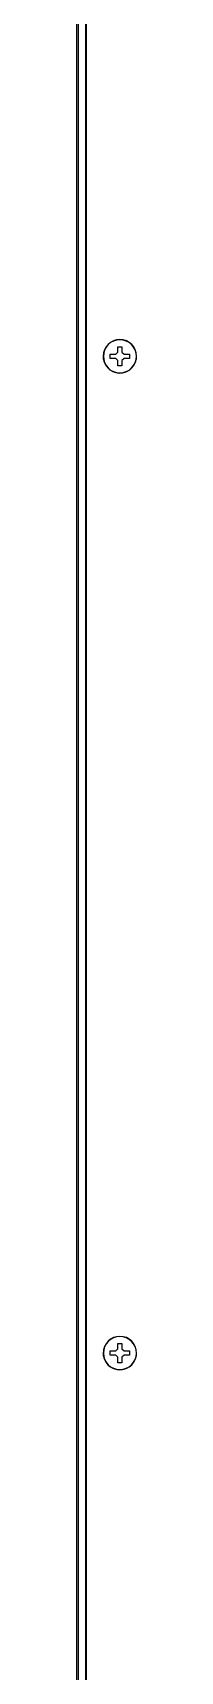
# Model space of a CAD drawing. Header units: millimetres. Extents: x -1584 to 3730, y -1918 to 2655.
# Drawn here: x 2831.7 to 2846.1, y 399.6 to 791.8 of the extents above; entities that cross this region are included whole.
import ezdxf

# ---------------------------------------------------------------- set-up
doc = ezdxf.new("R2010")
doc.units = ezdxf.units.MM
doc.header["$LTSCALE"] = 65.395
doc.layers.get('0').update_dxf_attribs({"linetype": 'CONTINUOUS'})
doc.layers.add('ASSI', color=7, linetype='CONTINUOUS')
doc.layers.add('GEOM', color=7, linetype='CONTINUOUS')

msp = doc.modelspace()

# ---------------------------------------------------------------- linework, layer by layer
at = {"linetype": 'Continuous'}
for p, q in [((2833.87, 982.35), (2833.87, -137.15)), ((2832.07, 973.09), (2832.07, -135.35)), ((2831.67, 970.06), (2831.67, -44.45)), ((2839.77, 714.35), (2839.77, 714.85)), ((2839.77, 714.85), (2840.55, 714.85)), ((2839.77, 713.85), (2839.77, 714.35)), ((2840.55, 713.85), (2839.77, 713.85)), ((2840.55, 714.85), (2841.07, 714.85)), ((2841.07, 713.85), (2840.55, 713.85)), ((2841.07, 714.85), (2841.57, 715.35)), ((2841.57, 713.35), (2841.07, 713.85)), ((2841.57, 716.65), (2842.57, 716.65)), ((2841.57, 715.87), (2841.57, 716.65)), ((2841.57, 715.35), (2841.57, 715.87)), ((2842.57, 716.65), (2842.57, 715.87)), ((2842.57, 715.87), (2842.57, 715.35)), ((2842.57, 715.35), (2843.07, 714.85)), ((2843.07, 713.85), (2842.57, 713.35)), ((2843.07, 714.85), (2843.59, 714.85)), ((2843.59, 713.85), (2843.07, 713.85)), ((2843.59, 714.85), (2844.37, 714.85)), ((2844.37, 713.85), (2843.59, 713.85)), ((2844.37, 714.85), (2844.37, 714.35)), ((2844.37, 714.35), (2844.37, 713.85)), ((2841.57, 712.83), (2841.57, 713.35)), ((2841.57, 712.05), (2841.57, 712.83)), ((2842.57, 712.05), (2841.57, 712.05)), ((2842.57, 713.35), (2842.57, 712.83)), ((2842.57, 712.83), (2842.57, 712.05)), ((2839.77, 475.75), (2839.77, 476.25)), ((2839.77, 476.25), (2840.55, 476.25)), ((2839.77, 475.25), (2839.77, 475.75)), ((2840.55, 475.25), (2839.77, 475.25)), ((2840.55, 476.25), (2841.07, 476.25)), ((2841.07, 475.25), (2840.55, 475.25)), ((2841.07, 476.25), (2841.57, 476.75)), ((2841.57, 474.75), (2841.07, 475.25)), ((2841.57, 478.05), (2842.57, 478.05)), ((2841.57, 477.27), (2841.57, 478.05)), ((2841.57, 476.75), (2841.57, 477.27)), ((2841.57, 474.23), (2841.57, 474.75)), ((2842.57, 478.05), (2842.57, 477.27)), ((2842.57, 477.27), (2842.57, 476.75)), ((2842.57, 476.75), (2843.07, 476.25)), ((2843.07, 475.25), (2842.57, 474.75)), ((2842.57, 474.75), (2842.57, 474.23)), ((2843.07, 476.25), (2843.59, 476.25)), ((2843.59, 475.25), (2843.07, 475.25)), ((2843.59, 476.25), (2844.37, 476.25)), ((2844.37, 475.25), (2843.59, 475.25)), ((2844.37, 476.25), (2844.37, 475.75)), ((2844.37, 475.75), (2844.37, 475.25)), ((2841.57, 473.45), (2841.57, 474.23)), ((2842.57, 473.45), (2841.57, 473.45)), ((2842.57, 474.23), (2842.57, 473.45))]:
    msp.add_line(p, q, dxfattribs=at)
at = {"layer": 'ASSI', "linetype": 'Continuous'}
for centre, radius, start, end in [((2842.07, 714.35), 4, 0, 180), ((2842.07, 714.35), 4, 0, 180), ((2842.07, 714.35), 3.95, 0, 180), ((2842.07, 714.35), 4, 180, 196.2728), ((2842.07, 714.35), 4, 180, 196.3063), ((2842.07, 714.35), 3.95, 180, 360), ((2842.07, 714.35), 4, 343.7272, 360), ((2842.07, 714.35), 4, 343.7272, 360), ((2842.07, 714.35), 4, 343.6937, 360), ((2842.07, 714.35), 4, 196.2728, 343.7272), ((2842.07, 714.35), 4, 196.3063, 343.6937), ((2842.07, 475.75), 4, 0, 180), ((2842.07, 475.75), 4, 0, 180), ((2842.07, 475.75), 4, 0, 180), ((2842.07, 475.75), 3.95, 0, 180), ((2842.07, 475.75), 4, 180, 196.2728), ((2842.07, 475.75), 4, 180, 196.3063), ((2842.07, 475.75), 3.95, 180, 360), ((2842.07, 475.75), 4, 196.2728, 343.7272), ((2842.07, 475.75), 4, 196.3063, 343.6937), ((2842.07, 475.75), 4, 343.7272, 360), ((2842.07, 475.75), 4, 343.7272, 360), ((2842.07, 475.75), 4, 343.6937, 360)]:
    msp.add_arc(centre, radius, start, end, dxfattribs=at)
at = {"layer": 'GEOM', "linetype": 'Continuous'}
msp.add_line((2834.07, 289.85), (2834.07, 966.05), dxfattribs=at)

doc.saveas('drawing.dxf')
